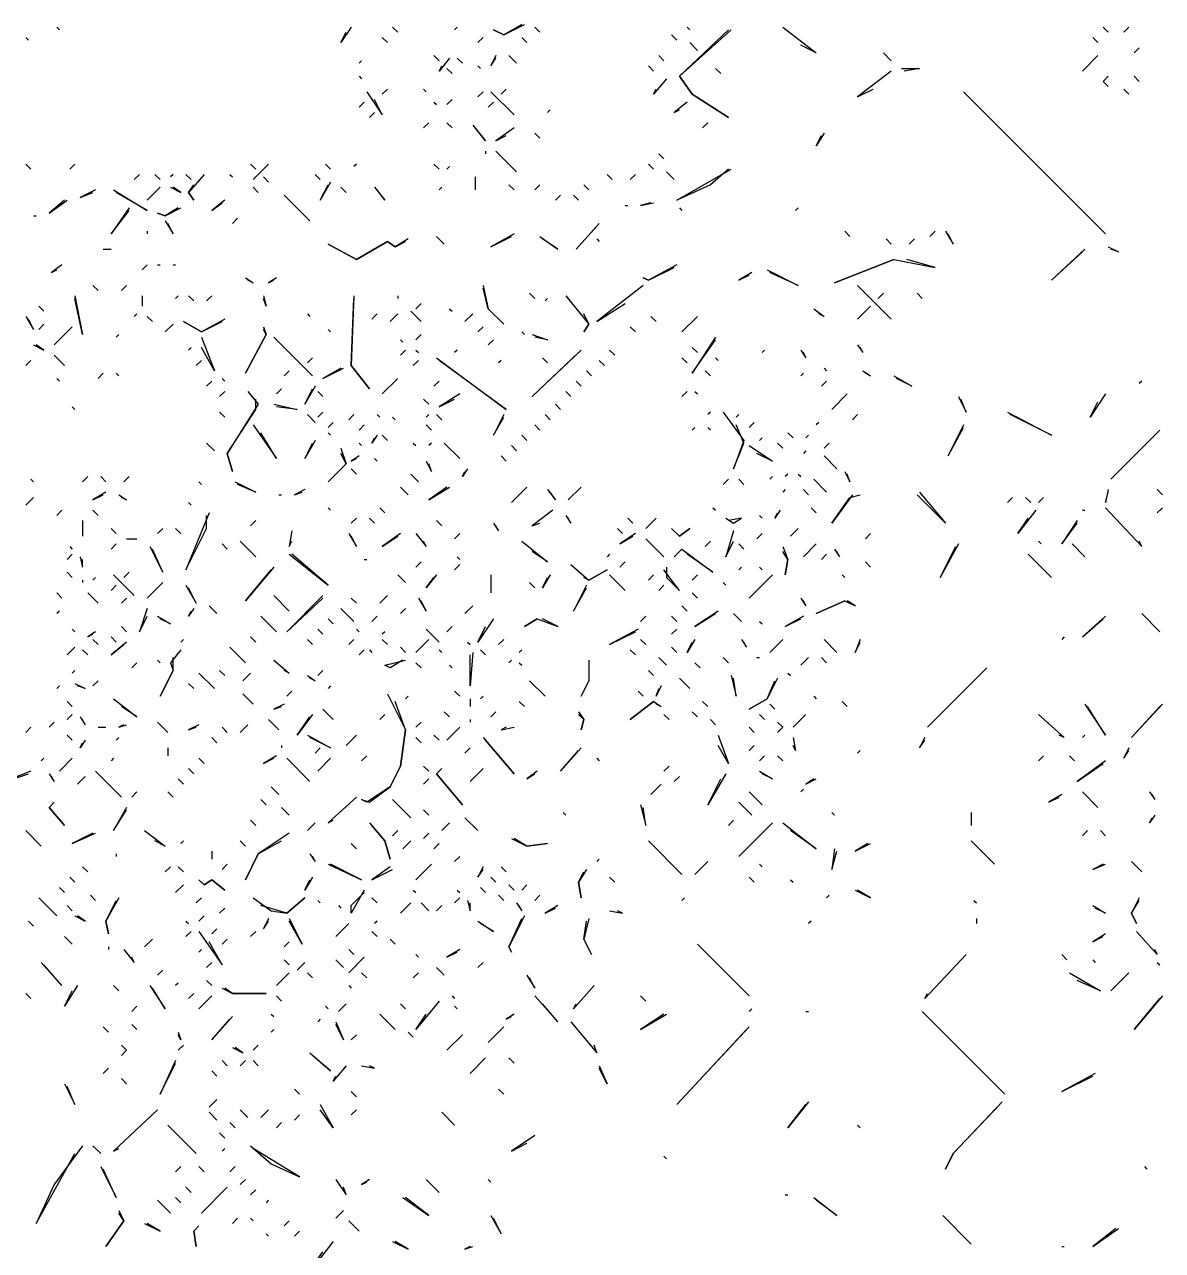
# Model space of a CAD drawing. Extents: x 1 to 2775, y -31 to 2075.
# Drawn here: x 1984.8 to 2058.2, y 927.1 to 1006.2 of the extents above; entities that cross this region are included whole.
import ezdxf

# ---------------------------------------------------------------- set-up
doc = ezdxf.new("R2010")
doc.units = 0
doc.layers.add('LINEWORK', color=4, linetype='CONTINUOUS')

msp = doc.modelspace()

# ---------------------------------------------------------------- linework, layer by layer
at = {"layer": 'LINEWORK'}
for points in [[(1986.8333, 1006), (1987, 1005.8333)], [(2005.8333, 1006), (2005.1667, 1005), (2005.5, 1005.6667)], [(2008.5, 1006), (2008.8333, 1005.6667)], [(2012.6667, 1006), (2012.5, 1005.8333)], [(2016.8333, 1006.1667), (2015.6667, 1005.5), (2015, 1005.8333), (2015.6667, 1005.5), (2017, 1006.1667)], [(2017.6667, 1006), (2018, 1005.6667)], [(2027.5, 1006), (2027.6667, 1005.8333)], [(2033.6667, 1006), (2035.8333, 1004.3333), (2034.8333, 1004.8333)], [(2054.3333, 1006), (2054.6667, 1005.6667)], [(2056, 1006), (2055.6667, 1005.6667)], [(1984.8333, 1005.3333), (1985, 1005.1667)], [(2007.8333, 1005.3333), (2008.1667, 1005)], [(2014.3333, 1005.3333), (2014, 1005)], [(2016.8333, 1005.3333), (2017.1667, 1005)], [(2026.5, 1005.5), (2026.8333, 1005.1667)], [(2030.1667, 1005.8333), (2027, 1002.8333), (2027.8333, 1001.6667), (2030.1667, 1000.1667), (2027.8333, 1001.6667), (2027, 1002.8333), (2030.3333, 1005.8333)], [(2053.6667, 1005.3333), (2054, 1005)], [(2027.6667, 1005), (2028.1667, 1004.5)], [(2056.6667, 1004.6667), (2056.3333, 1004.3333)], [(2006.5, 1003.8333), (2006.3333, 1003.6667)], [(2011.1667, 1004.1667), (2011.5, 1003.8333)], [(2012.1667, 1004), (2011.5, 1003.1667), (2011.6667, 1003.5)], [(2012.6667, 1004), (2013, 1003.6667)], [(2015.1667, 1004.1667), (2014.8333, 1003.5), (2015.1667, 1004)], [(2016, 1004.1667), (2016.5, 1003.6667)], [(2025.6667, 1004.1667), (2026, 1003.8333)], [(2040.1667, 1004.3333), (2040.6667, 1003.8333)], [(2054, 1004.1667), (2053, 1003.1667)], [(2006.3333, 1002.8333), (2006.5, 1002.6667)], [(2012, 1003.3333), (2012.3333, 1003)], [(2014, 1003.5), (2014.1667, 1003.3333)], [(2025, 1003.5), (2025.3333, 1003.1667)], [(2029.3333, 1003.3333), (2029.6667, 1003)], [(2040.6667, 1003.1667), (2038.5, 1001.5), (2039.5, 1002)], [(2041.3333, 1003.3333), (2042.5, 1003.3333), (2041.5, 1003.1667)], [(2054.6667, 1002.8333), (2054.3333, 1002.5), (2054.6667, 1002.1667), (2054.3333, 1002.5)], [(2056.3333, 1002.8333), (2056.6667, 1002.5)], [(2008.1667, 1002), (2007.8333, 1001.6667)], [(2010.5, 1002), (2010.6667, 1001.8333)], [(2015.8333, 1002), (2015.5, 1001.6667)], [(2026.1667, 1002.6667), (2025.3333, 1001.6667), (2025.5, 1002)], [(2055.6667, 1002), (2056, 1001.6667)], [(2006.8333, 1001.8333), (2007.8333, 1000.3333), (2007.3333, 1001.3333)], [(2012.3333, 1001.3333), (2012, 1001)], [(2014.3333, 1001.8333), (2014, 1001.5)], [(2014.8333, 1001.8333), (2016.3333, 1000.3333)], [(2045.3333, 1001.8333), (2054.5, 992.6667)], [(2006.6667, 1001.1667), (2006.3333, 1000.8333)], [(2007.3333, 1000.5), (2007, 1000.1667)], [(2011.1667, 1001.1667), (2011.3333, 1001)], [(2015, 1001.1667), (2014.6667, 1000.8333)], [(2018.6667, 1000.6667), (2018.5, 1000.5)], [(2027.5, 1001.1667), (2026.6667, 1000.5), (2027, 1000.6667)], [(2010.8333, 999.8333), (2010.5, 999.5)], [(2012, 999.8333), (2012.3333, 999.5)], [(2013.6667, 999.6667), (2014.5, 998.6667), (2013.8333, 999.5)], [(2028.8333, 999.8333), (2028.5, 999.5)], [(2016.3333, 999.5), (2015.1667, 998.6667), (2015.8333, 999)], [(2017.6667, 999.1667), (2018, 998.8333)], [(2036.3333, 999.1667), (2035.8333, 998.3333), (2036.1667, 999)], [(2014.5, 998), (2014.5, 997.8333)], [(2015.1667, 998), (2016.5, 996.6667)], [(2025.6667, 997.8333), (2026, 997.5)], [(1984.8333, 997.1667), (1985.1667, 996.8333)], [(1988, 997.1667), (1987.6667, 996.8333)], [(1992.1667, 996.5), (1991.8333, 996.1667)], [(1993.1667, 996.5), (1993.5, 996.1667)], [(1994.3333, 996.5), (1994.1667, 996.3333)], [(1995.1667, 996.5), (1995.5, 996.1667)], [(1996.3333, 996.5), (1995.3333, 995.3333), (1995.6667, 994.8333), (1995.3333, 995.3333), (1995.6667, 995.8333)], [(1998, 996.5), (1998.1667, 996.3333)], [(1999.3333, 997.1667), (1999.6667, 996.8333)], [(2000.5, 997.1667), (1999.5, 996.1667)], [(2003.5, 996.5), (2003.8333, 996.1667)], [(2004.1667, 997.1667), (2004.5, 996.8333)], [(2006.1667, 997.1667), (2006, 997)], [(2011.1667, 997.1667), (2011.5, 996.8333)], [(2012.1667, 997), (2012, 996.8333)], [(2022.3333, 996.5), (2022.6667, 996.1667)], [(2024.1667, 996.5), (2023.8333, 996.1667)], [(2025, 997.1667), (2025.3333, 996.8333)], [(2026.1667, 996.6667), (2026.6667, 996.1667)], [(2030.1667, 996.8333), (2029, 995.8333), (2026.8333, 994.8333), (2030.3333, 996.8333)], [(1993.5, 995.6667), (1992.6667, 994.8333)], [(1994.1667, 995.6667), (1994.8333, 995.3333), (1994.3333, 995.6667)], [(1999.5, 995.6667), (1999.8333, 995.3333)], [(2000.1667, 996.3333), (2000.5, 996)], [(2004.5, 996), (2003.8333, 994.8333), (2004.3333, 995.8333)], [(2005.1667, 995.6667), (2005.5, 995.3333)], [(2007.3333, 995.6667), (2008, 994.8333), (2007.5, 995.5)], [(2011.6667, 995.6667), (2011.5, 995.5)], [(2013.8333, 996.3333), (2013.8333, 995.5)], [(2016, 995.8333), (2016.3333, 995.5)], [(2018, 995.8333), (2017.6667, 995.5)], [(2020.8333, 995.8333), (2021.1667, 995.5)], [(1989.3333, 995.5), (1988.3333, 995), (1989.1667, 995.3333)], [(1990.5, 995.5), (1992.6667, 994.1667), (1990.6667, 995.3333)], [(2001.5, 995.1667), (2003.1667, 993.5)], [(2019.3333, 995.1667), (2019, 994.8333)], [(2020.1667, 995.1667), (2020.5, 994.8333)], [(1987.3333, 994.8333), (1986.3333, 994), (1987.5, 994.8333)], [(1991.5, 994.3333), (1990.3333, 992.6667), (1991.5, 994.1667)], [(1994.6667, 994.3333), (1993.8333, 993.8333), (1993.3333, 994), (1993.8333, 993.8333), (1994.8333, 994.3333)], [(1997.6667, 994.8333), (1996.8333, 994.1667), (1997.5, 994.6667)], [(2023.5, 994.5), (2023.6667, 994.5)], [(2025.1667, 994.6667), (2024.5, 994.5), (2025.3333, 994.6667)], [(2027, 994.3333), (2027.1667, 994.1667)], [(2034.6667, 994.3333), (2034.5, 994.1667)], [(1985.3333, 993.8333), (1985.5, 993.8333)], [(1993.8333, 993.5), (1994.3333, 992.6667), (1994, 993.3333)], [(1998.5, 993.6667), (1998.1667, 993.3333)], [(2021.8333, 993.3333), (2020.3333, 991.6667), (2021.6667, 993.1667)], [(1992.6667, 992.8333), (1992.6667, 992.6667)], [(2011.3333, 992.5), (2011.8333, 992)], [(2016.3333, 992.6667), (2014.8333, 991.8333), (2016.1667, 992.5)], [(2018, 992.5), (2019.1667, 991.6667), (2018.1667, 992.3333)], [(2037.6667, 992.8333), (2038, 992.5)], [(2043.5, 992.8333), (2043.1667, 992.5)], [(2044.1667, 992.8333), (2044.6667, 992), (2044.3333, 992.6667)], [(2009.5, 992.3333), (2008.6667, 991.8333), (2008.1667, 992.1667), (2006.1667, 991), (2004.3333, 992), (2006.1667, 991), (2008.1667, 992.1667), (2008.6667, 991.8333), (2009.3333, 992.1667)], [(2021.6667, 992.3333), (2021.8333, 992.1667)], [(2040.3333, 992.3333), (2040.6667, 992)], [(2042.1667, 992.3333), (2041.8333, 992)], [(2054.6667, 991.8333), (2055.3333, 991.5), (2054.8333, 991.6667)], [(1989.8333, 991.6667), (1990.3333, 991.6667)], [(2040.8333, 991), (2037, 989.5), (2040.8333, 991), (2043.5, 990.5), (2041.6667, 991)], [(2053.1667, 991.6667), (2051, 989.6667), (2053, 991.5)], [(1987.1667, 990.6667), (1986.5, 990.1667), (1986.8333, 990.3333)], [(1992.6667, 990.6667), (1992.3333, 990.3333)], [(1993.3333, 990.6667), (1993.5, 990.6667)], [(1994.3333, 990.6667), (1994.5, 990.6667)], [(2026.8333, 990.6667), (2025, 989.6667), (2024.6667, 989.8333), (2025, 989.6667), (2026.6667, 990.5)], [(2031.6667, 990.1667), (2030.8333, 989.6667), (2031.5, 990)], [(2032.6667, 990.3333), (2034.6667, 989.3333), (2032.8333, 990.1667)], [(1989.1667, 989.3333), (1989.5, 989)], [(1991.3333, 989.3333), (1991, 989)], [(1999, 989.8333), (1999.5, 989.5), (1999.1667, 989.6667)], [(2001, 989.8333), (2000.5, 989.5), (2000.8333, 989.6667)], [(2014.3333, 989.3333), (2014.6667, 987.8333), (2015.6667, 986.8333), (2014.6667, 987.8333), (2014.3333, 989.1667)], [(2024.6667, 989.3333), (2021.6667, 987), (2023.5, 988.1667)], [(2038.5, 989.3333), (2040.6667, 987.1667)], [(1988, 988.6667), (1988.5, 986.1667), (1988, 988.5)], [(1992.3333, 988.6667), (1992.3333, 988)], [(1994.6667, 988.6667), (1994.5, 988.5)], [(1995.3333, 988.6667), (1995.6667, 988.3333)], [(1996.8333, 988.6667), (1996.5, 988.3333)], [(2000.1667, 988.6667), (2000.3333, 988), (2000.1667, 988.5)], [(2006, 988.6667), (2005.8333, 984.1667), (2007, 982.6667), (2005.8333, 984.1667), (2006, 988.5)], [(2008.8333, 988.6667), (2008.8333, 988.5)], [(2017.3333, 988.8333), (2017.6667, 988.5)], [(2019.6667, 988.6667), (2021.1667, 986.8333), (2020.8333, 986.3333), (2021.1667, 986.8333), (2020.8333, 987.5)], [(2040.1667, 988.8333), (2039.8333, 988.5)], [(2042.3333, 988.8333), (2042.6667, 988.5)], [(1985.6667, 988), (1986, 987.6667)], [(2010.3333, 988.1667), (2010, 987.8333)], [(2012.1667, 987.8333), (2012.3333, 987.6667)], [(2018.5, 988.5), (2018.3333, 988.3333)], [(2035.6667, 987.8333), (2036.3333, 987.3333), (2036, 987.5)], [(2039.3333, 988), (2038.5, 987.1667)], [(1984.8333, 987.3333), (1985.3333, 986.5), (1985, 987.1667)], [(1992, 987.5), (1991.8333, 987.3333)], [(1992.6667, 987.3333), (1993, 987)], [(1997.6667, 987.1667), (1996.1667, 986.3333), (1995, 987), (1996.1667, 986.3333), (1997.5, 987)], [(2003, 987.5), (2003.1667, 987.3333)], [(2007.5, 987.5), (2007.1667, 987.1667)], [(2008.8333, 987.5), (2008.3333, 987)], [(2009.6667, 987.6667), (2010.3333, 987)], [(2013.6667, 987.5), (2013.1667, 987)], [(2025.1667, 987.3333), (2025.5, 987)], [(2028.1667, 987.3333), (2027.1667, 986.3333)], [(1986, 986.8333), (1985.6667, 986.5)], [(1987.8333, 986.6667), (1986.6667, 985.5)], [(1994.3333, 986.8333), (1993.8333, 986.3333)], [(2000.1667, 986.6667), (2000.3333, 986.1667), (1999, 983.6667), (2000.3333, 986.1667), (2000.1667, 986.5)], [(2004.3333, 986.5), (2004.5, 986.3333)], [(2014.3333, 986.6667), (2014, 986.3333)], [(2016.8333, 986.3333), (2017, 986.1667)], [(2023.8333, 986.6667), (2024.1667, 986.3333)], [(1985.3333, 985.5), (1986, 985.1667), (1985.5, 985.5)], [(1990.8333, 986.1667), (1990.6667, 986)], [(1996.1667, 986), (1997, 983.8333), (1996.1667, 985.3333)], [(2000.8333, 986), (2003.3333, 983.5), (2001.5, 985.3333)], [(2009, 985.8333), (2009.1667, 985.6667)], [(2010.3333, 986.1667), (2010, 985.8333)], [(2015, 985.8333), (2014.6667, 985.5)], [(2017.5, 986.1667), (2018.5, 985.8333), (2017.6667, 986)], [(2029.3333, 986), (2027.8333, 983.6667), (2029.3333, 985.8333)], [(2038.5, 985.5), (2038.8333, 985), (2038.6667, 985.3333)], [(1986.6667, 984.8333), (1987.3333, 984.1667)], [(1995.5, 985.3333), (1995.3333, 985.1667)], [(2003.3333, 984.6667), (2003, 984.3333)], [(2009.3333, 985.1667), (2009, 984.8333)], [(2010, 985.1667), (2010.1667, 985)], [(2011.3333, 984.6667), (2015.8333, 981.3333), (2011.5, 984.5)], [(2012.6667, 985.1667), (2012.5, 985)], [(2020.6667, 985.1667), (2017.5, 982.1667), (2020.5, 985)], [(2018.1667, 984.6667), (2018.5, 984.3333)], [(2022.5, 985.1667), (2022.8333, 984.8333)], [(2027.1667, 984.6667), (2027.5, 984.3333)], [(2027.8333, 985.3333), (2028.1667, 985)], [(2029.3333, 984.6667), (2029.5, 984.5)], [(2032.5, 985.1667), (2032.3333, 985)], [(2034.8333, 985.1667), (2035.1667, 984.6667), (2035, 985)], [(1985.1667, 984.5), (1984.8333, 984.1667)], [(1996.1667, 984.5), (1995.8333, 984.1667)], [(2001.8333, 983.8333), (2001.5, 983.5)], [(2005.1667, 984), (2004, 983.3333), (2005.3333, 984)], [(2010.1667, 984.5), (2009.8333, 984.1667)], [(2015.5, 984.5), (2015.3333, 984.3333)], [(2021, 983.8333), (2021.3333, 983.5)], [(2021.8333, 984.5), (2022.1667, 984.1667)], [(2028.6667, 983.8333), (2029, 983.5)], [(2036.3333, 984), (2036.5, 983.8333)], [(2038.8333, 983.8333), (2039.3333, 983.5), (2039, 983.6667)], [(1986.8333, 983.3333), (1987, 983.1667)], [(1989.8333, 983.6667), (1989.5, 983.3333)], [(1990.6667, 983.6667), (1990.8333, 983.5)], [(1996.8333, 983.1667), (1996.5, 982.8333)], [(1997.5, 983.3333), (1997.6667, 983.1667)], [(2008.8333, 983.3333), (2007.8333, 982.3333)], [(2011.5, 983.1667), (2011.1667, 982.8333)], [(2020.3333, 983.1667), (2020.6667, 982.8333)], [(2035, 983.6667), (2034.8333, 983.5)], [(2036.5, 983.1667), (2036.1667, 982.8333)], [(2040.8333, 983.5), (2042, 982.8333), (2041, 983.3333)], [(2056.8333, 983.1667), (2056.6667, 983)], [(1997.6667, 982.5), (1997.3333, 982.1667)], [(1999.1667, 982.5), (1999.8333, 981.6667), (1997.8333, 978.5), (1998.1667, 977.3333), (1997.8333, 978.5), (1999.6667, 981.3333), (1999.6667, 982)], [(2001.3333, 982.6667), (2001, 982.3333)], [(2003.5, 982.8333), (2002.8333, 981.6667), (2003.3333, 982.6667)], [(2003.6667, 982.5), (2004, 982.1667)], [(2012.8333, 982.3333), (2011.5, 981.5), (2012.5, 982)], [(2019.6667, 982.5), (2020, 982.1667)], [(2027.5, 982.5), (2027.1667, 982.1667)], [(2028, 982.5), (2028.1667, 982.3333)], [(2037.8333, 982.3333), (2036.8333, 981.3333)], [(2054.5, 982.3333), (2053.5, 980.8333), (2054, 981.8333)], [(1987.8333, 981.5), (1988, 981.3333)], [(2000.8333, 981.6667), (2002.3333, 981.3333), (2001, 981.5)], [(2010.5, 982), (2010.8333, 981.6667)], [(2019, 981.6667), (2019.3333, 981.3333)], [(2045, 982.1667), (2045.5, 981.1667), (2045.1667, 982)], [(1997.3333, 981.1667), (1997.6667, 980.8333)], [(2003, 981), (2003.5, 980.5)], [(2004, 981.1667), (2003.6667, 980.8333)], [(2006, 981), (2005.6667, 980.6667)], [(2007.5, 981), (2007.6667, 980.8333)], [(2008.5, 980.8333), (2008.6667, 980.6667)], [(2010.8333, 981), (2010.6667, 980.8333)], [(2011.3333, 981), (2011.6667, 980.6667)], [(2015.6667, 981), (2015, 979.6667), (2015.6667, 980.8333)], [(2018.3333, 981), (2018.6667, 980.6667)], [(2029, 981.1667), (2028.8333, 981)], [(2029.8333, 981.1667), (2031.1667, 979.3333), (2030.5, 977.5), (2031.1667, 979.1667), (2030.6667, 980.3333)], [(2030.8333, 981), (2030.6667, 980.8333)], [(2038.5, 981), (2038.1667, 980.6667)], [(2048.1667, 981.1667), (2051, 979.6667), (2048.3333, 981)], [(1999.5, 980.3333), (2001, 978.1667), (2000, 979.8333)], [(2004.6667, 980.5), (2004.3333, 980.1667)], [(2006.6667, 980.3333), (2006.3333, 980)], [(2010.6667, 980.3333), (2011, 980)], [(2017.6667, 980.3333), (2018, 980)], [(2028, 980.1667), (2027.8333, 980)], [(2028.8333, 980.1667), (2029, 980)], [(2031.8333, 980.5), (2031.5, 980.1667)], [(2036, 980.5), (2035.8333, 980.3333)], [(2045.3333, 980.3333), (2044.3333, 978.3333), (2045.3333, 980.1667)], [(2058, 980), (2054.8333, 976.8333)], [(1996.5, 979.1667), (1997, 978.6667)], [(2003.5, 979.3333), (2002.8333, 978.1667), (2003.3333, 979.1667)], [(2004.3333, 979.8333), (2004.5, 979.6667)], [(2006.3333, 979.1667), (2006.5, 979)], [(2007.5, 979.6667), (2007.1667, 979.1667), (2007.3333, 979.5)], [(2007.8333, 979.6667), (2008.1667, 979.3333)], [(2009.8333, 979.1667), (2010, 979)], [(2011, 979.1667), (2010.8333, 979)], [(2011.8333, 979.1667), (2012.8333, 978.1667)], [(2016.8333, 979.6667), (2017.1667, 979.3333)], [(2032.3333, 979.5), (2032.1667, 979.3333)], [(2033.3333, 979.1667), (2033.6667, 978.8333)], [(2034, 979.8333), (2034.3333, 979.5)], [(2035.3333, 979.6667), (2035.1667, 979.5)], [(2036.6667, 979.1667), (2036.3333, 978.8333)], [(2005.1667, 978.8333), (2005.5, 977.8333), (2004.3333, 976.6667), (2005.5, 977.8333), (2005.1667, 978.5)], [(2006.3333, 978.3333), (2005.8333, 978), (2006.1667, 978.1667)], [(2015.5, 978.3333), (2015.8333, 978)], [(2016.1667, 979), (2016.5, 978.6667)], [(2031.5, 979), (2033, 978), (2032, 978.5)], [(2035.1667, 978.6667), (2035, 978.5)], [(2036.3333, 978.3333), (2037.1667, 977.5)], [(2005.8333, 977.5), (2006.1667, 977.1667)], [(2007.3333, 978.1667), (2007.5, 978)], [(2010.6667, 978), (2011, 977.3333), (2010.8333, 977.8333)], [(2013.3333, 977.5), (2013, 977), (2013.1667, 977.3333)], [(1985.1667, 976.8333), (1985.3333, 976.6667)], [(1988.8333, 977), (1988.5, 976.6667)], [(1989.6667, 977), (1990, 976.6667)], [(1991.5, 977), (1991.1667, 976.6667)], [(2009.6667, 977.1667), (2010.1667, 976.6667)], [(2030.1667, 976.8333), (2029.8333, 976.5)], [(2030.8333, 976.8333), (2031.1667, 976.5)], [(2033, 977), (2032.8333, 976.8333)], [(2034, 977.1667), (2033.8333, 977)], [(2034.6667, 977.1667), (2034.8333, 977)], [(2035.6667, 976.8333), (2036.5, 976)], [(2037.6667, 977.3333), (2038, 976.6667), (2037.8333, 977.1667)], [(1990, 976), (1989.1667, 975.5), (1989.8333, 975.8333)], [(1996, 976.6667), (1996.1667, 976.5)], [(1998.3333, 976.6667), (1999.6667, 976), (1998.5, 976.5)], [(2002.8333, 976.1667), (2002.1667, 975.8333), (2002.6667, 976)], [(2009, 976.3333), (2009.5, 975.8333)], [(2012, 976.3333), (2010.8333, 975.5), (2012.1667, 976.3333)], [(2017.1667, 976.3333), (2016.1667, 975.3333)], [(2018.5, 976.1667), (2019, 975.5), (2018.6667, 976)], [(2020.6667, 976.3333), (2019.8333, 975.5)], [(2033.8333, 976.1667), (2033.6667, 976)], [(2035, 976.1667), (2035.3333, 975.8333)], [(2042.5, 976), (2044.1667, 974), (2042.3333, 975.8333)], [(2054.6667, 976.1667), (2054.5, 975.3333), (2054.6667, 976)], [(2057.8333, 976.1667), (2058.1667, 975.8333)], [(1985.3333, 975.6667), (1984.8333, 975.1667)], [(1990.8333, 975.8333), (1991.3333, 975.5), (1991, 975.6667)], [(1995.3333, 975.3333), (1995.5, 975.1667)], [(2001.1667, 975.8333), (2001.3333, 975.8333)], [(2038.1667, 975.8333), (2036.8333, 974), (2038, 975.6667), (2038.6667, 975.8333)], [(2048.5, 975.6667), (2048.1667, 975.3333)], [(2049.3333, 975.6667), (2049.6667, 975.3333)], [(2050.5, 975.6667), (2050.1667, 975.3333)], [(1987.1667, 974.8333), (1986.8333, 974.5)], [(1989.1667, 974.8333), (1989.5, 974.5)], [(1996.6667, 974.6667), (1995.1667, 971), (1996.5, 973.6667), (1996.5, 974.5)], [(2004.3333, 975), (2004.5, 974.8333)], [(2006.1667, 974.3333), (2005.8333, 974)], [(2007, 974.3333), (2007.3333, 974)], [(2007.6667, 975), (2008, 974.6667)], [(2018.8333, 974.8333), (2017.5, 973.8333), (2018, 974)], [(2019.6667, 974.5), (2020, 974), (2019.8333, 974.3333)], [(2023.6667, 974.3333), (2024, 974)], [(2025.5, 974.3333), (2024.8333, 973.6667)], [(2029.1667, 975), (2029.3333, 974.8333)], [(2030, 974.3333), (2030.5, 974), (2031, 974.3333), (2030.1667, 974.1667)], [(2032.1667, 974.5), (2032.3333, 974.3333)], [(2033.5, 974.8333), (2033.1667, 974.3333), (2033.3333, 974.6667)], [(2035.5, 975), (2035.8333, 974.6667)], [(2050, 974.8333), (2048.8333, 973.3333), (2049.5, 974.3333)], [(2053, 974.8333), (2053.1667, 974.8333)], [(2054.5, 975), (2056.8333, 972.5), (2056.6667, 972.8333)], [(2058.1667, 975), (2057.8333, 974.6667)], [(1988.5, 974.1667), (1988.5, 973.1667)], [(1990.3333, 973.6667), (1990.6667, 973.3333)], [(1993.6667, 973.6667), (1993.3333, 973.3333)], [(1994.5, 973.6667), (1994.8333, 973.3333)], [(1999.6667, 974.1667), (1999.3333, 973.8333)], [(2011.3333, 974.1667), (2011.6667, 973.8333)], [(2015, 974), (2015.3333, 973.5), (2015.1667, 973.8333)], [(2023, 973.6667), (2023.3333, 973.3333)], [(2026.5, 973.6667), (2027, 973.1667), (2027.6667, 973.6667), (2027, 973.1667)], [(2034.6667, 973.6667), (2034.1667, 973.1667)], [(2052.6667, 974.1667), (2051.6667, 972.6667), (2052.6667, 974)], [(1991.3333, 973), (1992, 973)], [(1998.6667, 972.8333), (1999.6667, 971.8333)], [(2002, 973.5), (2001.8333, 972.5), (2002, 972.8333)], [(2005.6667, 973.3333), (2006.1667, 972.5), (2005.8333, 973.1667)], [(2009, 973.3333), (2007.8333, 972.5), (2008.8333, 973.1667)], [(2010, 973.3333), (2010.6667, 972.5), (2010.5, 972.8333)], [(2012.8333, 973.3333), (2012.5, 973)], [(2016.8333, 972.8333), (2018.5, 971.5), (2017.5, 972.1667)], [(2024.1667, 973.3333), (2023.1667, 972.6667), (2024, 973.1667)], [(2024.8333, 973), (2026, 971.8333)], [(2029, 972.8333), (2028.6667, 972.5)], [(2030.5, 973.5), (2030, 971.8333), (2030.5, 972.8333)], [(2032.3333, 973.3333), (2032, 973)], [(2039.3333, 973.3333), (2039, 973)], [(2050.1667, 972.8333), (2050.3333, 972.6667)], [(1987.8333, 972), (1987.5, 971.6667)], [(1987.6667, 972.5), (1987.8333, 972.3333)], [(1990.6667, 972.6667), (1990.3333, 972.3333)], [(1992.8333, 972.5), (1993.6667, 970.8333), (1993, 972.3333)], [(1997.5, 972.6667), (1997.8333, 972.3333)], [(2001.8333, 972), (2004.3333, 970), (2002, 972)], [(2022.5, 972), (2022.3333, 971.8333)], [(2027.1667, 972.3333), (2026.6667, 971.8333), (2027.1667, 972.3333), (2029.1667, 970.8333), (2027.5, 972)], [(2030.8333, 972.6667), (2031.1667, 972.3333)], [(2033.6667, 972.5), (2034, 971.6667), (2033.8333, 970.6667), (2034, 971.6667), (2033.6667, 972.1667)], [(2035.8333, 972.6667), (2035, 971.8333)], [(2036.5, 972), (2036.1667, 971.6667)], [(2037, 972.3333), (2037.3333, 971.8333), (2037.1667, 972.1667)], [(2045, 972.6667), (2043.8333, 970.5), (2044.8333, 972.5)], [(2049.5, 972), (2051, 970.5)], [(2052.3333, 972.6667), (2053.1667, 971.8333)], [(1988.3333, 971.8333), (1988.5, 971.1667), (1988.5, 971.6667)], [(2000.8333, 971.1667), (1999, 969), (2000.6667, 971)], [(2006.6667, 971.6667), (2006.8333, 971.6667)], [(2010.3333, 971.5), (2010, 971.1667)], [(2012.8333, 971.3333), (2012.5, 971)], [(2012.6667, 971.8333), (2012.8333, 971.6667)], [(2020, 971.3333), (2021.1667, 970.3333), (2022.3333, 971), (2021.1667, 970.3333), (2020.8333, 970.5)], [(2023.5, 971.5), (2023.1667, 971.1667)], [(2026.1667, 971.1667), (2026.1667, 970.5), (2027, 969.6667), (2026, 971)], [(2031, 971.1667), (2030.8333, 971)], [(2032.1667, 971.1667), (2032.3333, 971)], [(2039, 971.5), (2039.3333, 971.1667)], [(1987.5, 970.8333), (1987.8333, 970.5)], [(1989.3333, 970.5), (1989.1667, 970.3333)], [(1990.5, 970.6667), (1991.8333, 969.3333)], [(1991.5, 970.8333), (1991.1667, 970.5)], [(2008.8333, 970.6667), (2009.3333, 970.1667)], [(2011.3333, 970.6667), (2010.6667, 969.8333), (2011.1667, 970.5)], [(2014.8333, 970.6667), (2014.8333, 969.5)], [(2018.6667, 970.6667), (2018.1667, 969.8333), (2018.5, 970.5)], [(2022.5, 970.6667), (2023.5, 969.6667)], [(2025.3333, 970.6667), (2025, 970.3333)], [(2028.1667, 970.6667), (2027.8333, 970.3333)], [(2033, 970.6667), (2031.5, 969.1667)], [(2037.5, 970.6667), (2037.6667, 970.5)], [(1988.5, 970.3333), (1988.5, 970.1667)], [(1990.6667, 970), (1990.3333, 969.6667)], [(1993.6667, 970.1667), (1992.6667, 969.1667)], [(1995.1667, 970), (1995.8333, 968.8333), (1995.3333, 969.8333)], [(2017.3333, 970.1667), (2017.6667, 969.8333)], [(2021, 970), (2020.1667, 968.3333), (2021, 969.8333)], [(2026, 970), (2025.6667, 969.6667)], [(2029.8333, 970.1667), (2030, 970)], [(1986.8333, 969.5), (1987.1667, 969.1667)], [(1988.8333, 969.5), (1989.5, 968.8333)], [(1991.3333, 969.1667), (1991, 968.8333)], [(2000.8333, 969.3333), (2001.8333, 968.3333)], [(2004, 969.3333), (2001.6667, 967), (2004, 969.1667)], [(2005.8333, 969.1667), (2006.1667, 968.8333)], [(2008.1667, 969.3333), (2007.6667, 968.8333)], [(2010.1667, 969.1667), (2010.6667, 968.3333), (2010.3333, 969)], [(2027.8333, 969.5), (2028.1667, 969.1667)], [(2034.8333, 969.1667), (2035.1667, 968.6667), (2035, 969)], [(2037.6667, 969), (2035.8333, 968.1667), (2037.6667, 969), (2038.3333, 968.6667), (2037.8333, 969)], [(1987, 968.3333), (1986.8333, 968.1667)], [(1992.6667, 968.5), (1992.1667, 967), (1992.6667, 968)], [(1993.3333, 968), (1994.1667, 967.5), (1993.5, 967.8333)], [(1995.6667, 968.5), (1995.3333, 968), (1995.5, 968.3333)], [(1996.6667, 968.6667), (1997.1667, 968.1667)], [(2000, 968), (2001, 967)], [(2005.1667, 968.5), (2006, 967.6667)], [(2007.5, 968), (2007.1667, 967.6667)], [(2009.3333, 968.5), (2009, 968.1667)], [(2013.6667, 968.6667), (2013.1667, 968.1667)], [(2024.8333, 968), (2024.5, 967.6667)], [(2026.5, 968), (2026.8333, 967.6667)], [(2027.1667, 968.6667), (2027.5, 968.3333)], [(2029.5, 968.3333), (2028, 967.3333), (2029.3333, 968.1667)], [(2030.5, 968.1667), (2031, 967.6667)], [(2035, 968), (2033.8333, 967.3333), (2034.8333, 967.8333)], [(2054.5, 968), (2053, 966.6667), (2054.3333, 967.8333)], [(2056.8333, 968.1667), (2058, 967)], [(1991, 967.3333), (1991.3333, 967)], [(2004.3333, 967.8333), (2004.6667, 967.5)], [(2012.3333, 967.3333), (2012, 967)], [(2015, 967.8333), (2014, 966.3333), (2014.5, 967.3333)], [(2017.8333, 967.8333), (2017, 967.3333), (2017.8333, 967.8333), (2019.1667, 967.3333), (2018.1667, 967.8333)], [(2032.1667, 967.6667), (2032.3333, 967.5)], [(1987.8333, 967.1667), (1988, 967)], [(1989.3333, 967), (1988.8333, 966.6667), (1989.1667, 966.8333)], [(1989.1667, 966.5), (1989.5, 966.1667)], [(1990.3333, 966.6667), (1990.6667, 966.3333)], [(1995, 966.5), (1994.8333, 966.3333)], [(1999.3333, 966.6667), (1999.6667, 966.3333)], [(2003, 966.5), (2003.3333, 966.1667)], [(2003.6667, 967.1667), (2004, 966.8333)], [(2006, 966.5), (2005.6667, 966.1667)], [(2006.1667, 967.1667), (2006.3333, 967)], [(2008, 967), (2007.8333, 966.8333)], [(2007.8333, 966.5), (2008.1667, 966.1667)], [(2010.8333, 966.5), (2010, 965.6667)], [(2010.6667, 967.1667), (2011.5, 966.3333)], [(2015.6667, 966.5), (2015.3333, 966.1667)], [(2024.3333, 967.1667), (2022.5, 966.1667), (2024.1667, 967)], [(2024.5, 966.5), (2024.8333, 966.1667)], [(2026.8333, 967.1667), (2026.5, 966.8333)], [(2028, 966.5), (2027.5, 965.6667), (2027.8333, 966.3333)], [(2031, 966.5), (2031.3333, 966), (2031.1667, 966.3333)], [(2033.6667, 966.5), (2032.8333, 965.6667)], [(2036.3333, 966.5), (2037.1667, 965.6667)], [(2038.6667, 966.5), (2038.3333, 965.6667), (2038.6667, 966.3333)], [(2051.8333, 966.6667), (2051.6667, 966.5)], [(1988, 966), (1987.5, 965.5)], [(1988.5, 965.8333), (1988.8333, 965.5)], [(1991.3333, 966.3333), (1990.3333, 965.5), (1991.1667, 966.1667)], [(1994.8333, 965.8333), (1994.1667, 965), (1994.3333, 964.5), (1993.5, 962.8333), (1994.3333, 964.5), (1994.3333, 965.3333)], [(1998, 966), (1999, 965)], [(2006.6667, 965.8333), (2006.3333, 965.5)], [(2007, 965.8333), (2007.1667, 965.6667)], [(2009, 966), (2009.3333, 965.6667)], [(2011.5, 965.8333), (2011.6667, 965.6667)], [(2013.3333, 966.3333), (2013.5, 966.1667)], [(2013.6667, 965.6667), (2013.5, 963.5), (2013.5, 965.5)], [(2014.1667, 965.8333), (2014.5, 965.5)], [(2016.8333, 965.8333), (2016.6667, 965.6667)], [(2023.8333, 965.8333), (2024.1667, 965.5)], [(2026.5, 966), (2026.8333, 965.6667)], [(1992, 965), (1991.6667, 964.6667)], [(1993.3333, 965.1667), (1993.5, 965)], [(2000.8333, 965.1667), (2001.8333, 964.3333), (2001.5, 964.5)], [(2009.1667, 965.1667), (2008.3333, 964.6667), (2008, 964.8333), (2009.3333, 965.1667)], [(2010, 965), (2010.3333, 964.6667)], [(2012.1667, 964.8333), (2012.3333, 964.6667)], [(2016.1667, 965.1667), (2016, 965)], [(2016.6667, 965), (2016.8333, 964.8333)], [(2021.1667, 965.1667), (2021.1667, 963.8333), (2020.6667, 962.8333), (2021.1667, 963.8333)], [(2025.6667, 965.3333), (2026.1667, 964.8333)], [(2028, 965), (2028.3333, 964.6667)], [(2029.8333, 965.3333), (2030.1667, 965)], [(2032, 965.3333), (2032.1667, 965.3333)], [(2035.3333, 965.3333), (2034.8333, 964.8333)], [(2036.1667, 965.3333), (2036.5, 965)], [(1988, 964.5), (1987.8333, 964.3333)], [(1996, 964.3333), (1997, 963.3333)], [(1997.3333, 964.5), (1997.6667, 964.1667)], [(1999.3333, 964.3333), (1998.8333, 963.8333)], [(2003, 964.1667), (2003.5, 963.8333), (2003.1667, 964)], [(2004, 964.5), (2003.6667, 964.1667)], [(2025, 964.5), (2025.3333, 964.1667)], [(2030.3333, 964.1667), (2030.6667, 962.8333), (2030.5, 964)], [(2034, 964.3333), (2034.1667, 964.1667)], [(2046.8333, 964.6667), (2043, 960.8333)], [(1987, 963.5), (1986.8333, 963.3333)], [(1988, 963.6667), (1988.6667, 963.3333), (1988.1667, 963.5)], [(1989.5, 963.8333), (1989.1667, 963.5)], [(1995.3333, 963.6667), (1995.6667, 963.3333)], [(2004.5, 963.5), (2004.3333, 963.3333)], [(2017.3333, 963.8333), (2018.3333, 962.8333)], [(2025.8333, 963.5), (2025.5, 962.8333), (2025.6667, 963.3333)], [(2027, 964), (2027.6667, 963.3333)], [(2033.3333, 964), (2032.6667, 962.6667), (2031.5, 962), (2032.6667, 962.6667), (2033.1667, 963.8333)], [(1987.5, 962.5), (1987.8333, 962.1667)], [(1990.5, 962.6667), (1992, 961.5), (1991, 962.1667)], [(1998.8333, 963), (1999.5, 962.3333)], [(2002, 963.1667), (2001.6667, 962.8333)], [(2008.1667, 963), (2009.3333, 960.6667), (2009, 958.3333), (2008.3333, 957), (2006.8333, 956), (2006.5, 956.1667), (2007, 956), (2008.3333, 957), (2009, 958.3333), (2009.3333, 960.6667), (2008.6667, 962.5)], [(2009.5, 962.8333), (2009.3333, 962.6667)], [(2012.5, 963.1667), (2012.8333, 962.8333)], [(2013.5, 962.6667), (2013.5, 962.1667)], [(2014.3333, 962.8333), (2014.1667, 962.6667)], [(2016.6667, 962.5), (2017, 962.1667)], [(2025.3333, 962.5), (2023.8333, 961.3333), (2025.3333, 962.5), (2025.8333, 962.1667), (2025.5, 962.3333)], [(2024.3333, 963.1667), (2024.6667, 962.8333)], [(2028.5, 962.5), (2028.8333, 962.1667)], [(2035.6667, 962.8333), (2035.8333, 962.6667)], [(2037.5, 962.5), (2037.8333, 962.1667)], [(1987.8333, 961.6667), (1987.5, 961.3333)], [(2001.5, 962.3333), (2000.8333, 962), (2001.3333, 962.1667)], [(2003.3333, 961.6667), (2002.3333, 960.3333), (2003.1667, 961.5)], [(2004, 962), (2004.6667, 961.3333)], [(2008, 961.6667), (2007.6667, 961.3333)], [(2011.8333, 961.8333), (2012.1667, 961.5)], [(2015.1667, 961.8333), (2014.8333, 961.5)], [(2020.5, 961.8333), (2020.8333, 961.3333), (2020.6667, 960.6667), (2020.8333, 961.3333), (2020.5, 961.6667)], [(2026, 961.6667), (2026.3333, 961.3333)], [(2027.8333, 961.8333), (2028.1667, 961.5)], [(2032.1667, 961.6667), (2032.5, 961.3333)], [(2032.8333, 962.3333), (2033.1667, 962)], [(2035.1667, 961.6667), (2034.3333, 960.8333)], [(2050.1667, 961.6667), (2051.8333, 960.1667), (2051.5, 960.3333)], [(2053.1667, 962.3333), (2054.5, 960.3333), (2053.3333, 962.1667)], [(2058.1667, 962.3333), (2056.1667, 960.1667), (2058, 962.1667)], [(1986.6667, 961.1667), (1986.3333, 960.8333)], [(1988.3333, 961.5), (1988.6667, 961), (1988.5, 961.3333)], [(1991.1667, 961), (1990.8333, 960.8333), (1991.3333, 961)], [(1993.3333, 961.1667), (1994, 960.5)], [(1996, 961), (1995.3333, 960.6667), (1995.8333, 960.8333)], [(1999.1667, 961), (1998.6667, 960.5)], [(2000.5, 961.3333), (2001.1667, 960.6667)], [(2010.3333, 961.1667), (2010, 960.8333)], [(2013.5, 961.3333), (2013.5, 961.1667)], [(2029, 961.3333), (2029.3333, 961)], [(2033.3333, 961.1667), (2033.6667, 960.8333), (2033.3333, 960.5), (2033.6667, 960.8333)], [(1985.1667, 960.8333), (1984.8333, 960.5)], [(1987.5, 960.3333), (1987.8333, 960)], [(1989.5, 960.8333), (1990, 960.8333)], [(1990.8333, 960.1667), (1990.6667, 960)], [(1996.8333, 960.1667), (1997.1667, 959.8333)], [(1997.5, 960.8333), (1997.8333, 960.5)], [(2003, 960.3333), (2004.5, 959.5), (2003.1667, 960.1667)], [(2006.1667, 960.3333), (2005.5, 959.6667)], [(2010, 960.1667), (2010.3333, 959.8333)], [(2011.1667, 960.3333), (2011.5, 960)], [(2012.8333, 960.8333), (2012, 960)], [(2014.3333, 960.1667), (2016.3333, 957.8333), (2014.5, 960)], [(2015.8333, 960.8333), (2015.5, 960.6667), (2016.3333, 960.8333)], [(2029.5, 960.3333), (2030.1667, 958.5), (2029.5, 959.6667)], [(2031.5, 960.8333), (2031.8333, 960.5)], [(2034.3333, 960.1667), (2034.5, 959.3333), (2034.3333, 959.6667)], [(2042.8333, 960.1667), (2042.5, 959.5), (2042.8333, 960)], [(2053.1667, 960.3333), (2053, 960.1667)], [(1988.6667, 960), (1988.3333, 959.5), (1988.5, 959.8333)], [(1994, 959.5), (1994, 959)], [(2001.3333, 959.6667), (2001.3333, 959.5)], [(2003.8333, 959.5), (2003.5, 959.1667)], [(2013.5, 959.5), (2013.1667, 959.1667)], [(2020.6667, 959.5), (2019.3333, 958), (2020.5, 959.3333)], [(2031.8333, 959.6667), (2031.5, 959.3333)], [(2038.6667, 959.3333), (2038.5, 959.1667)], [(2056, 959.5), (2055.6667, 958.8333), (2056, 959.3333)], [(1986, 958.8333), (1985.8333, 958.6667)], [(1987.8333, 958.8333), (1987, 958)], [(1990.5, 958.8333), (1990.3333, 958.6667)], [(1996, 958.8333), (1996.3333, 958.5)], [(2001, 959), (2000.1667, 958.5), (2000.8333, 958.8333)], [(2001.6667, 958.8333), (2003.1667, 957.3333)], [(2004.5, 958.8333), (2003.6667, 958)], [(2006.8333, 959), (2006.5, 958.6667)], [(2021.6667, 958.8333), (2021.8333, 958.6667)], [(2032.5, 959), (2032.1667, 958.6667)], [(2033.3333, 959), (2033.6667, 958.6667)], [(2050.5, 959), (2050.1667, 958.6667)], [(2052.1667, 959), (2052.5, 958.6667)], [(2054.5, 958.6667), (2052.6667, 957.3333), (2054.3333, 958.5)], [(1985.1667, 958), (1983, 957.1667), (1985, 957.8333)], [(1986.3333, 957.8333), (1986.6667, 957.3333), (1986.5, 957.6667)], [(1989.3333, 958), (1991, 956.3333), (1989.6667, 957.6667)], [(1995.3333, 958.1667), (1995.6667, 957.8333)], [(2010.5, 958.3333), (2010.8333, 958)], [(2011.6667, 958.1667), (2011.3333, 957.8333), (2013, 955.8333), (2011.3333, 957.8333)], [(2014.3333, 958.1667), (2013.5, 957.3333)], [(2017.8333, 958), (2017.1667, 957.5), (2017.6667, 957.8333)], [(2026.3333, 958.3333), (2026, 958)], [(2030, 957.8333), (2028.8333, 955.8333), (2029.6667, 957.5)], [(2032.1667, 958), (2033, 957.5), (2032.3333, 957.8333)], [(1988.6667, 957.6667), (1988.1667, 957.1667)], [(1994.6667, 957.5), (1995, 957.1667)], [(2000.6667, 957), (2001.1667, 956.5)], [(2010.8333, 957.5), (2010.5, 957.1667)], [(2025.8333, 957.1667), (2025.1667, 956.5)], [(2027, 957.6667), (2026.6667, 957.3333)], [(2035.6667, 957.5), (2035.1667, 957.1667), (2035.8333, 957.5)], [(1992, 956.6667), (1991.6667, 956.3333)], [(1994, 956.6667), (1994.3333, 956.3333)], [(2000, 956.1667), (2000.3333, 955.8333)], [(2006.1667, 956.3333), (2004.3333, 954.6667), (2004.6667, 954.8333)], [(2008.5, 956.1667), (2009.6667, 955)], [(2031.5, 956.6667), (2032.3333, 955.8333)], [(2035, 956.8333), (2034.8333, 956.6667)], [(2051.6667, 956.5), (2050.8333, 956), (2051.5, 956.3333)], [(2053, 956.6667), (2054, 955.6667)], [(2057.3333, 956.6667), (2057.6667, 956.1667), (2057.5, 956.5)], [(1986.6667, 956), (1986.3333, 955.6667), (1987.3333, 954.5), (1986.3333, 955.6667)], [(1991.3333, 955.6667), (1990.5, 954.1667), (1991.3333, 955.5)], [(2001.3333, 955.6667), (2001.8333, 955.1667)], [(2010.5, 955.5), (2010.8333, 955.1667)], [(2019.5, 955.3333), (2019.6667, 955.1667)], [(2024.5, 955.8333), (2024.8333, 954.5), (2024.6667, 955.6667)], [(2030.8333, 956), (2031.6667, 955.1667)], [(2036.8333, 955.3333), (2037, 955.1667)], [(2045.8333, 955.3333), (2045.8333, 954.5)], [(1999.3333, 954.8333), (1999.6667, 954.5)], [(2003.5, 954.6667), (2003, 954.1667)], [(2007, 954.6667), (2008, 953.5), (2008.3333, 952.3333), (2008, 953.5), (2007.1667, 954.5)], [(2012.1667, 954.6667), (2011.6667, 954.1667)], [(2013.1667, 955), (2014, 954.1667)], [(2030.5, 954.8333), (2030.1667, 954.5)], [(2033, 954.6667), (2030.8333, 952.5)], [(2033.6667, 954.6667), (2035.8333, 953), (2034.1667, 954.1667)], [(2057.6667, 955.1667), (2057.3333, 954.6667), (2057.5, 955)], [(1984.8333, 954.1667), (1985.8333, 953.1667)], [(1989.1667, 954), (1987.8333, 953.3333), (1989.3333, 954)], [(1992.5, 954.1667), (1993.8333, 953.1667), (1993.1667, 953.5)], [(2001.8333, 954), (1999.8333, 952.6667), (1999, 951), (1999.8333, 952.6667), (2001.3333, 953.5)], [(2008.8333, 954.1667), (2008.5, 953.8333)], [(2010.8333, 954), (2010.5, 953.6667)], [(2053.3333, 954.1667), (2053, 953.8333)], [(2054.1667, 954.1667), (2054.5, 953.8333)], [(1995, 953.5), (1994.8333, 953.3333)], [(1998.6667, 953.5), (1999, 953.1667)], [(2005.8333, 953.3333), (2006.1667, 953)], [(2009.6667, 953.5), (2009.1667, 953)], [(2011.5, 953.3333), (2011.1667, 953)], [(2016.1667, 953.6667), (2017.1667, 953.1667), (2018.5, 953.3333), (2017.1667, 953.1667), (2016.3333, 953.6667)], [(2025, 953.5), (2027.1667, 951.3333)], [(2037, 953), (2036.8333, 951.6667), (2037.1667, 952.8333)], [(2039.1667, 953.3333), (2038.3333, 952.8333), (2039.3333, 953.3333)], [(2045.8333, 953.5), (2047.3333, 952)], [(1990.6667, 952.6667), (1990.6667, 952.5)], [(1996.8333, 952.8333), (1996.8333, 952.3333)], [(2003.1667, 952.6667), (2003.5, 952.1667), (2003.3333, 952.5)], [(2012.8333, 952.5), (2012.5, 952.1667)], [(2021.8333, 952.3333), (2021.6667, 952.1667)], [(2028.8333, 952.1667), (2028, 951.3333)], [(2056.1667, 952.1667), (2056.8333, 951.5)], [(1988.5, 951.8333), (1988.8333, 951.5)], [(1994.1667, 951.8333), (1993.8333, 951.5)], [(1994.6667, 951.8333), (1995, 951.5)], [(1997.8333, 952), (1997.5, 951.6667)], [(2004.3333, 952), (2006.5, 951), (2004.5, 952)], [(2008.3333, 951.8333), (2007.1667, 951), (2008.5, 951.6667)], [(2011, 952), (2010, 951)], [(2014.3333, 951.8333), (2014, 951.1667), (2014.3333, 951.6667)], [(2015.5, 951.8333), (2015.8333, 951.5)], [(2021, 951.6667), (2020.5, 950.8333), (2020.6667, 949.8333), (2020.5, 950.8333), (2020.8333, 951.5)], [(2032.1667, 952), (2032.3333, 951.8333)], [(2054.3333, 952), (2053.6667, 951.6667), (2054.5, 952)], [(1987.6667, 951.1667), (1988, 950.8333)], [(1995, 950.6667), (1994.5, 950.1667)], [(1996, 951), (1996.3333, 950.6667), (1996.8333, 951), (1997.6667, 950.3333), (1996.8333, 951), (1996.3333, 950.6667)], [(2003.3333, 951.1667), (2002.8333, 950.3333), (2003.1667, 951)], [(2014.8333, 951.1667), (2015.1667, 950.8333)], [(2016, 950.6667), (2016.3333, 950.3333)], [(2017.1667, 950.6667), (2016.8333, 950.3333)], [(2022.5, 951.1667), (2022.8333, 950.8333)], [(2031.5, 951.1667), (2031.8333, 950.8333)], [(2034.1667, 951), (2034.3333, 950.8333)], [(1985.6667, 949.8333), (1986.8333, 948.6667)], [(1987, 950.5), (1987.3333, 950.1667)], [(1989, 950), (1989.3333, 949.6667)], [(1990.8333, 949.8333), (1990, 948.3333), (1990.1667, 947.5), (1990, 948.3333), (1990.6667, 949.6667)], [(1996.1667, 949.8333), (1995.8333, 949.5)], [(1999.5, 949.8333), (2000.6667, 949), (2001.6667, 948.8333), (2002.8333, 949.8333), (2001.6667, 948.8333), (2000, 949.3333)], [(2006.6667, 950.3333), (2005.8333, 948.8333), (2005.8333, 949.3333), (2006.6667, 950.1667)], [(2007.1667, 949.8333), (2007.5, 949.5)], [(2009.8333, 950.3333), (2010, 950.1667)], [(2012.8333, 949.8333), (2012.5, 949.5)], [(2012.6667, 950.3333), (2012.8333, 950.1667)], [(2014.1667, 950.5), (2014.5, 950.1667)], [(2015.3333, 950), (2015.6667, 949.6667)], [(2018, 950), (2017.6667, 949.6667)], [(2027.3333, 949.8333), (2027.1667, 949.6667)], [(2036.6667, 950), (2036.5, 949.8333)], [(2038.3333, 950.3333), (2039.3333, 949.8333), (2038.5, 950.3333)], [(2056.6667, 949.8333), (2056.1667, 948.8333), (2056.5, 948.1667), (2056.1667, 948.8333), (2056.6667, 949.6667)], [(1987.5, 949.3333), (1987.8333, 949)], [(1997.6667, 949.1667), (1997.3333, 948.8333)], [(2003.6667, 949.6667), (2003.8333, 949.5)], [(2005, 949.3333), (2005.1667, 949.1667)], [(2009.6667, 949.5), (2009, 948.8333)], [(2010.3333, 949.5), (2010.8333, 949)], [(2011.6667, 949.3333), (2011.3333, 949)], [(2013.3333, 949.6667), (2013.5, 949), (2013.5, 949.5)], [(2016.5, 949.5), (2016.8333, 949), (2016.6667, 949.3333)], [(2019.1667, 949.3333), (2018.3333, 948.8333), (2019, 949.1667)], [(2046, 949.6667), (2046.1667, 949.5)], [(2053.6667, 949.3333), (2054.5, 948.8333), (2053.8333, 949.1667)], [(1985, 948.3333), (1985.3333, 948)], [(1988, 948.6667), (1988.6667, 948.3333), (1988.1667, 948.6667)], [(1995.1667, 948.3333), (1995.3333, 948.1667)], [(1996.3333, 948.6667), (1996, 948.3333)], [(2000.5, 948.5), (2000.1667, 947.8333), (2000.5, 948.3333)], [(2001.8333, 948.5), (2002.6667, 946.8333), (2001.8333, 948.3333)], [(2007.5, 948.3333), (2007.3333, 948.1667)], [(2014, 948.3333), (2015, 947.6667), (2014.1667, 948.1667)], [(2017, 948.6667), (2016, 946.6667), (2016.1667, 946.3333), (2016, 946.6667), (2016.8333, 948.5)], [(2021.1667, 948.5), (2020.8333, 947.1667), (2021.3333, 946.1667), (2020.8333, 947.1667), (2021, 948.3333)], [(2022.5, 949), (2023.3333, 948.8333), (2023, 949)], [(2035.5, 948.3333), (2035.3333, 948.1667)], [(2046.1667, 948.5), (2046.1667, 948.1667)], [(1995.5, 947.6667), (1995.1667, 947.3333)], [(1996, 947.6667), (1997.5, 945.5), (1996.6667, 947)], [(1997.1667, 947.8333), (1996.8333, 947.5)], [(1999.6667, 947.6667), (1999.3333, 947.3333)], [(2005.6667, 948.1667), (2004.8333, 947.3333)], [(2007.1667, 947.6667), (2007.5, 947.3333)], [(2054.5, 947.5), (2053.6667, 947), (2054.3333, 947.3333)], [(2056.5, 947.6667), (2057.8333, 946.1667), (2057.6667, 946.5)], [(1987.3333, 947.3333), (1987.8333, 946.8333)], [(1990.1667, 946.6667), (1990.1667, 946.5)], [(1993, 947.1667), (1992.5, 946.6667)], [(1997.8333, 947.1667), (1997.5, 946.8333)], [(2001.8333, 947), (2001.5, 946.6667)], [(2008.3333, 947.1667), (2008.6667, 946.8333)], [(2028.1667, 946.8333), (2031.5, 943.5)], [(1991.1667, 946.5), (1991.8333, 945.6667), (1991.6667, 946)], [(1996.1667, 946.5), (1996, 946.3333)], [(2005.6667, 946.5), (2006, 946.1667)], [(2006.6667, 946), (2005.6667, 945)], [(2010, 946.1667), (2010.1667, 946)], [(2012.8333, 946.5), (2012, 946), (2012.6667, 946.3333)], [(2045.5, 946.1667), (2042.8333, 943.3333), (2043, 943.6667)], [(2051.6667, 946.1667), (2052, 945.8333)], [(1985.8333, 945.6667), (1987.1667, 944.1667), (1986, 945.5)], [(1993.6667, 945.1667), (1993.3333, 944.8333)], [(1996.8333, 945.6667), (1996.5, 945.3333)], [(2001.5, 945.8333), (2001.8333, 945.5)], [(2002.8333, 945.6667), (2002.3333, 945.1667)], [(2004.8333, 945.8333), (2005.3333, 945.3333)], [(2011.3333, 945.3333), (2011.8333, 944.8333)], [(2014.3333, 945.6667), (2014, 945.3333)], [(2053.6667, 945.8333), (2053.8333, 945.6667)], [(2057.8333, 945.6667), (2058, 945.5)], [(1994.6667, 944.3333), (1994.5, 944.1667)], [(1996.5, 944.5), (1996.8333, 944.1667)], [(2001.8333, 945), (2001, 944.1667)], [(2003, 945), (2003.3333, 944.6667)], [(2006.5, 945), (2006.8333, 944.6667)], [(2010.1667, 945), (2009.8333, 944.6667)], [(2017.1667, 944.8333), (2017.6667, 944), (2017.3333, 944.6667)], [(2052.1667, 945), (2054.1667, 943.8333), (2052.6667, 944.5)], [(2056, 945), (2054.8333, 943.8333)], [(1984.8333, 943.6667), (1985.1667, 943.3333)], [(1988.1667, 944.1667), (1987.3333, 942.8333), (1987.8333, 943.8333)], [(1990.5, 944.1667), (1990.8333, 943.8333)], [(1992.8333, 944.1667), (1993.8333, 942.6667), (1993, 944)], [(1995.6667, 943.6667), (1995.3333, 943.3333)], [(1996.8333, 943.5), (1996, 942.6667)], [(1997.5, 944), (1998.1667, 943.6667), (2000.3333, 943.6667), (1998.1667, 943.6667), (1997.6667, 944)], [(2001, 943.5), (2001.3333, 943.1667)], [(2005.6667, 944.1667), (2005.8333, 944)], [(2012.3333, 943.5), (2012.5, 943.3333)], [(2017.6667, 943.5), (2019.1667, 941.8333), (2018.1667, 943)], [(2021.5, 944.1667), (2020.1667, 942.6667), (2020.3333, 943)], [(2024.5, 943.5), (2024.8333, 943.1667)], [(2058.1667, 943.5), (2056.3333, 941.3333), (2058, 943.3333)], [(1992, 942.8333), (1991.6667, 942.5)], [(2004.1667, 942.8333), (2004.3333, 942.6667)], [(2005.5, 943), (2005, 942.5)], [(2009, 943), (2009.3333, 942.6667)], [(2011.5, 943.1667), (2010, 941.3333), (2010.6667, 942.3333)], [(2012.5, 942.8333), (2012.6667, 942.6667)], [(1998.1667, 942.1667), (1996.8333, 940.6667), (1998, 942)], [(2000.6667, 942.3333), (2000.8333, 942.1667)], [(2003.8333, 942), (2003.6667, 941.8333)], [(2007.6667, 942.3333), (2008.6667, 941.3333)], [(2016.3333, 942.3333), (2015.8333, 942), (2016.1667, 942.1667)], [(2026, 942.3333), (2024.5, 941.3333), (2026.1667, 942.3333)], [(2031.6667, 942.6667), (2031.5, 942.5)], [(2035.1667, 942.5), (2035.3333, 942.5)], [(2042.6667, 942.5), (2048, 937.1667)], [(1989.8333, 941.5), (1990.1667, 941.1667)], [(1991.6667, 941.6667), (1992, 941.3333)], [(1994.6667, 941.1667), (1994.8333, 940.6667), (1994.6667, 941)], [(2000.8333, 941.3333), (2000.6667, 941.1667)], [(2004.8333, 941.8333), (2005.3333, 940.6667), (2004.8333, 941.6667)], [(2009.5, 941.1667), (2009.8333, 940.8333)], [(2015.6667, 941.5), (2014.6667, 940.5)], [(2020, 941.8333), (2021.6667, 939.8333), (2021.5, 940.3333)], [(2031.5, 941.5), (2026.8333, 936.5), (2031.3333, 941.3333)], [(1991, 940.3333), (1991.3333, 940), (1991, 939.6667), (1991.3333, 940)], [(1995, 940.3333), (1994.6667, 940)], [(1999.8333, 940.3333), (1999.5, 940)], [(2006.1667, 941), (2005.8333, 940.6667)], [(2013, 941), (2012, 940)], [(1998.1667, 940.1667), (1998.8333, 939.8333), (1998.3333, 940.1667)], [(2003.1667, 939.8333), (2004.5, 938.6667), (2003.3333, 939.6667)], [(1990.1667, 938.8333), (1989.8333, 938.5)], [(1994.5, 939.3333), (1993.5, 937.1667), (1994.5, 939.1667)], [(1997.5, 939.3333), (1997.8333, 939)], [(1999, 939.3333), (1998.6667, 939)], [(1999.5, 939.3333), (1999.8333, 939)], [(2005.5, 939), (2004.6667, 938), (2004.8333, 938.3333)], [(2006.5, 939), (2007.3333, 938.8333), (2007, 939)], [(2014.5, 939.5), (2013.5, 938.5)], [(2016, 939.5), (2016.3333, 939.1667)], [(2021.8333, 939), (2022.3333, 937.8333), (2021.8333, 938.8333)], [(1991, 938.1667), (1991.3333, 937.8333)], [(1996.8333, 938.6667), (1997.1667, 938.3333)], [(2053.8333, 938.5), (2051.6667, 937.3333), (2053.6667, 938.3333)], [(1987.3333, 937.8333), (1988, 936.5), (1987.5, 937.6667)], [(2002.1667, 937.5), (2002.5, 937.1667)], [(2005.8333, 937.3333), (2006.1667, 937)], [(2015.3333, 937.5), (2015.6667, 937.1667)], [(1997.1667, 936.8333), (1996.6667, 936.3333)], [(2003.8333, 936.5), (2004.6667, 935), (2003.8333, 936.1667)], [(2035.3333, 936.6667), (2034, 935), (2035.1667, 936.5)], [(2047.8333, 936.6667), (2044.6667, 933.3333), (2044.1667, 932.3333), (2044.6667, 933.3333), (2047.6667, 936.5)], [(1993.3333, 936.1667), (1990.5, 933.5), (1990.8333, 933.6667)], [(1996.6667, 936), (1997.1667, 935.5)], [(1998.6667, 936.1667), (1999.1667, 935.6667)], [(2000.5, 936.1667), (2000, 935.6667)], [(2002.5, 935.8333), (2002.1667, 935.5)], [(2006.1667, 936.1667), (2005.8333, 935.8333)], [(2011.6667, 936), (2012.5, 935.1667)], [(1994, 935.1667), (1995.8333, 933.3333), (1994.5, 934.6667)], [(1998, 935.3333), (1998.3333, 935)], [(2001.3333, 935.3333), (2001, 935)], [(2038.5, 935.1667), (2038.6667, 935)], [(1997.3333, 934.6667), (1997.6667, 934.3333)], [(2017.6667, 934.5), (2016.1667, 933.5), (2017.1667, 934)], [(1988.5, 933.8333), (1986.6667, 931.3333), (1985.5, 928.8333), (1988, 933.3333)], [(1989.1667, 933.8333), (1989.6667, 933.3333)], [(1997.6667, 933.6667), (1997.5, 933.5)], [(1999.3333, 933.8333), (2000.6667, 932.6667), (2002.5, 931.8333), (1999.5, 933.6667)], [(1989.6667, 932.5), (1990.6667, 930.5), (1989.8333, 932.3333)], [(1994.8333, 932.5), (1994.5, 932.1667)], [(1996, 932.5), (1996.3333, 932.1667)], [(1998.3333, 932.5), (1998, 932.1667)], [(2026, 933.1667), (2026.1667, 933)], [(2057, 932.5), (2057.1667, 932.3333)], [(1999, 931.6667), (1998.6667, 931.3333)], [(2004.8333, 931.6667), (2005.5, 930.6667), (2005.3333, 931.1667)], [(2007, 931.6667), (2006.5, 931.3333), (2006.8333, 931.5)], [(2010.6667, 931.6667), (2011.5, 930.8333)], [(2014.6667, 931.6667), (2014.8333, 931.5)], [(1995.1667, 931.1667), (1995.5, 930.8333)], [(1997.8333, 931.1667), (1996.1667, 929.5)], [(1999.6667, 931), (1999.3333, 930.6667)], [(1993.3333, 930.3333), (1994.1667, 929.5)], [(1994.5, 930.5), (1994.8333, 930.1667)], [(2000.5, 930.3333), (2000.3333, 930.1667)], [(2009.1667, 930.5), (2010.8333, 929.3333), (2009.3333, 930.5)], [(2033.8333, 930.6667), (2034, 930.6667)], [(2035.6667, 930.5), (2037.1667, 929.3333), (2035.8333, 930.3333)], [(1990.8333, 929.6667), (1991.1667, 929), (1990, 927.3333), (1991.1667, 929), (1990.8333, 929.5)], [(2005.3333, 929.6667), (2004.8333, 929.1667)], [(2014.8333, 929.3333), (2015.5, 928.1667), (2015, 929.1667)], [(2044, 929.3333), (2045.8333, 927.5)], [(1992.5, 928.8333), (1993.5, 928.3333), (1992.6667, 928.8333)], [(1996, 928.6667), (1995.6667, 928.3333), (1995.8333, 927.3333), (1995.6667, 928.3333)], [(1998.5, 929.1667), (1998.1667, 928.8333)], [(1999.3333, 929.1667), (1999.5, 929)], [(2001.8333, 929), (2001.5, 928.6667)], [(2005.6667, 929), (2006.3333, 928.3333)], [(2055.1667, 928.5), (2053.6667, 927.3333), (2055.3333, 928.5)], [(2000.3333, 928.1667), (2000.5, 928)], [(2002.5, 928.3333), (2002.1667, 928)], [(2004.6667, 927.6667), (2002.3333, 924.6667), (2004, 927)], [(2008.5, 927.6667), (2009.5, 927.1667), (2008.6667, 927.6667)], [(2013.5, 927.3333), (2013.1667, 927.1667), (2013.6667, 927.3333)], [(2051.6667, 927.3333), (2051.8333, 927.3333)]]:
    msp.add_lwpolyline(points, dxfattribs=at)

doc.saveas('drawing.dxf')
